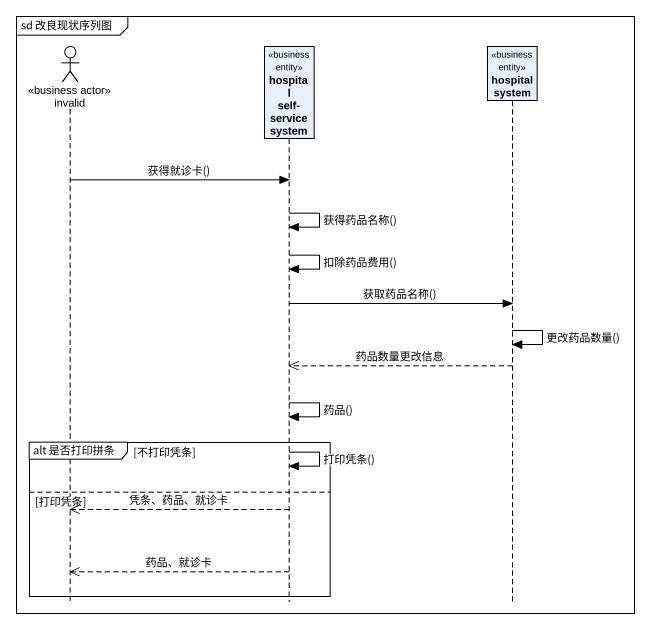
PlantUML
@startuml
mainframe sd 改良现状序列图
hide footbox
actor invalid <<business actor>>
participant "hospital self-service system" as hospital_self_service_system <<business entity>>
participant "hospital system" as hospital_system <<business entity>>

invalid -> hospital_self_service_system : 获得就诊卡()
hospital_self_service_system -> hospital_self_service_system : 获得药品名称()
hospital_self_service_system -> hospital_self_service_system : 扣除药品费用()
hospital_self_service_system -> hospital_system : 获取药品名称()
hospital_system -> hospital_system : 更改药品数量()
hospital_system -->> hospital_self_service_system : 药品数量更改信息
hospital_self_service_system -> hospital_self_service_system : 药品()
group alt 是否打印拼条 [不打印凭条]
  hospital_self_service_system -> hospital_self_service_system : 打印凭条()
else 打印凭条
  hospital_self_service_system -->> invalid : 凭条、药品、就诊卡
  hospital_self_service_system -->> invalid : 药品、就诊卡
end
@enduml
